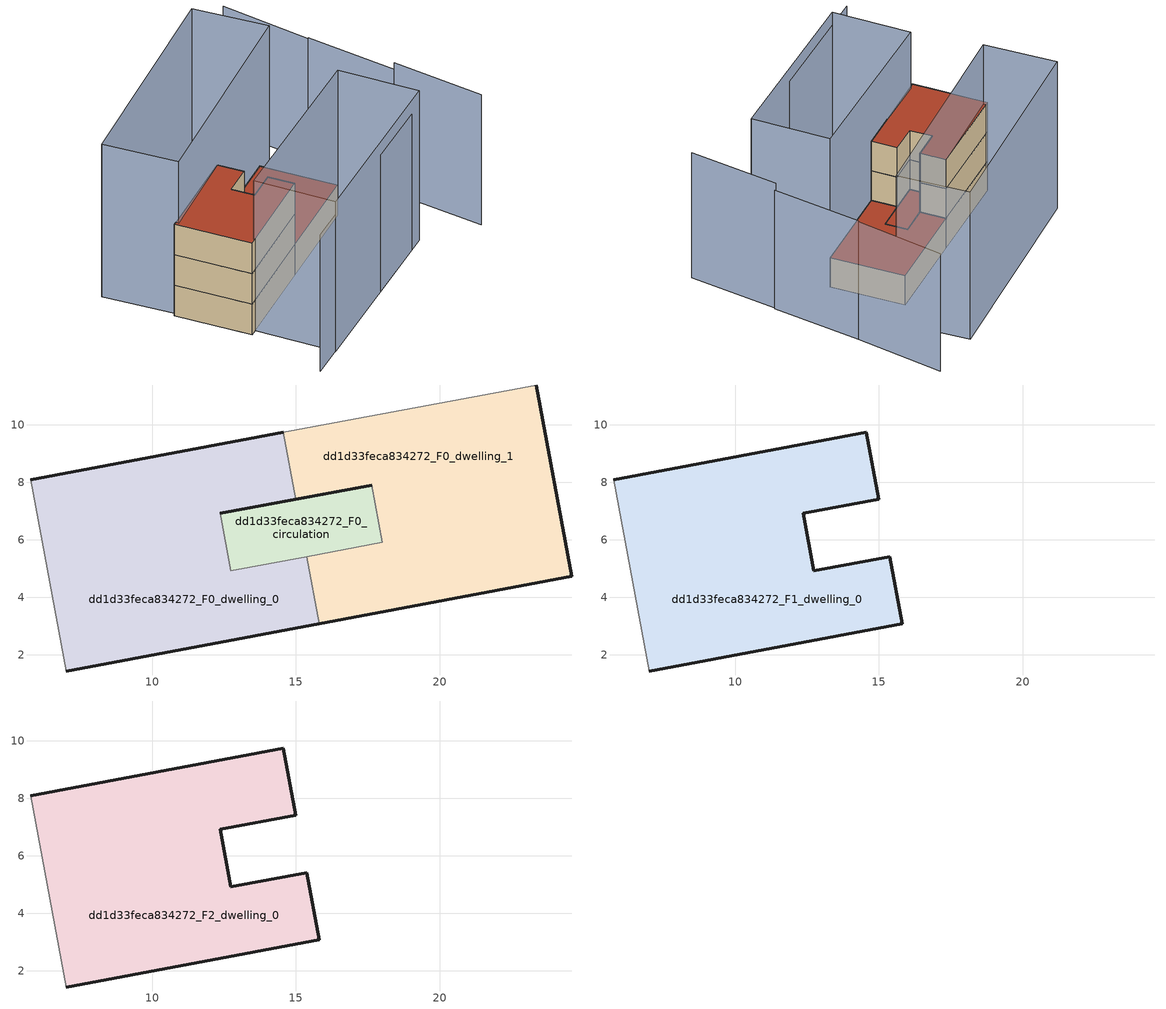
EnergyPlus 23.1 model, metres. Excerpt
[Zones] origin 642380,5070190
dd1d33feca834272_F0_dwelling_0
 floor ground (EU_floor_Construction): 15.81,3.08 15.37,5.41 12.73,4.92 12.36,6.92 15,7.41 14.56,9.74 5.77,8.09 7.01,1.44 z0
 wall outside (EU_wall_Construction): 15,7.41 12.36,6.92 / 15.81,3.08 7.01,1.44 / 5.77,8.09 14.56,9.74 z0:3
 wall adiabatic (EU_wall_Construction): 7.01,1.44 5.77,8.09 z0:3
 wall to dd1d33feca834272_F0_dwelling_1 (EU_wall_Construction): 14.56,9.74 15,7.41 / 15.37,5.41 15.81,3.08 z0:3
 wall to dd1d33feca834272_F0_circulation (EU_wall_Construction): 12.36,6.92 12.73,4.92 15.37,5.41 z0:3
dd1d33feca834272_F0_dwelling_1
 floor ground (EU_floor_Construction): 24.6,4.73 23.36,11.39 14.56,9.74 15,7.41 17.64,7.9 18.01,5.91 15.37,5.41 15.81,3.08 z0
 wall outside (EU_wall_Construction): 17.64,7.9 15,7.41 / 23.36,11.39 24.6,4.73 15.81,3.08 z0:3
 wall adiabatic (EU_wall_Construction): 14.56,9.74 23.36,11.39 z0:3
 wall to dd1d33feca834272_F0_circulation (EU_wall_Construction): 15.37,5.41 18.01,5.91 17.64,7.9 z0:3
 roof outside (EU_roof_Construction): 23.36,11.39 24.6,4.73 15.81,3.08 15.37,5.41 18.01,5.91 17.64,7.9 15,7.41 14.56,9.74 z3
dd1d33feca834272_F0_circulation
 floor ground (EU_floor_Construction): 18.01,5.91 17.64,7.9 12.36,6.92 12.73,4.92 z0
 wall outside (EU_wall_Construction): 12.36,6.92 17.64,7.9 z0:3
 roof outside (EU_roof_Construction): 17.64,7.9 18.01,5.91 12.73,4.92 12.36,6.92 z3
dd1d33feca834272_F1_dwelling_0
 floor to dd1d33feca834272_F0_dwelling_0 (EU_floor_Construction): 15.81,3.08 15.37,5.41 12.73,4.92 12.36,6.92 15,7.41 14.56,9.74 5.77,8.09 7.01,1.44 z3
 wall outside (EU_wall_Construction): 5.77,8.09 14.56,9.74 15,7.41 12.36,6.92 12.73,4.92 15.37,5.41 15.81,3.08 7.01,1.44 z3:6
 wall adiabatic (EU_wall_Construction): 7.01,1.44 5.77,8.09 z3:6
dd1d33feca834272_F2_dwelling_0
 floor to dd1d33feca834272_F1_dwelling_0 (EU_floor_Construction): 15.81,3.08 15.37,5.41 12.73,4.92 12.36,6.92 15,7.41 14.56,9.74 5.77,8.09 7.01,1.44 z6
 wall outside (EU_wall_Construction): 5.77,8.09 14.56,9.74 15,7.41 12.36,6.92 12.73,4.92 15.37,5.41 15.81,3.08 7.01,1.44 z6:9
 wall adiabatic (EU_wall_Construction): 7.01,1.44 5.77,8.09 z6:9
 roof outside (EU_roof_Construction): 14.56,9.74 15,7.41 12.36,6.92 12.73,4.92 15.37,5.41 15.81,3.08 7.01,1.44 5.77,8.09 z9
shading: 5.83,-5.89 23.79,-2.9 z0:13.4; 29.79,-5.61 29.64,2.62 z0:12.8; 25.27,-2.65 8.78,-5.4 / 8.78,-5.4 7.6,1.66 / 7.6,1.66 24.09,4.41 / 24.09,4.41 25.27,-2.65 z0:14.7; 29.7,2.58 29.6,10.81 z0:12.1; 25.84,12.13 6.18,7.92 / 6.18,7.92 4.79,14.38 / 4.79,14.38 24.46,18.6 / 24.46,18.6 25.84,12.13 z0:15; 29.6,10.81 29.66,19.02 z0:12
[Building]
EU S2 Campaign: North Axis=0; Terrain=City; Solar Distribution=FullExterior
[Site:Location]
Lyon-Bron: Latitude=45.75; Longitude=5; Time Zone=1; Elevation=198
[SizingPeriod:WeatherFileDays]
AnnualSizingPeriod: Begin Month=1; Begin Day of Month=1; End Month=12; End Day of Month=31; Day of Week for Start Day=Monday; Use Weather File Daylight Saving Period=No; Use Weather File Rain and Snow Indicators=No
[MATERIAL]
EU_InternalMass_Material: Roughness=MediumRough; Thickness=0.1; Conductivity=1; Density=1800; Specific Heat=900; Thermal Absorptance=0.9; Solar Absorptance=0.7; Visible Absorptance=0.7
[MATERIAL:NOMASS] Roughness=MediumRough; Thermal Absorptance=0.9; Solar Absorptance=0.7; Visible Absorptance=0.7
Name | Thermal Resistance
EU_wall_NoMass | 0.87146
EU_roof_NoMass | 0.842276
EU_floor_NoMass | 0.496999
[CONSTRUCTION]
EU_wall_Construction: EU_wall_NoMass
EU_roof_Construction: EU_roof_NoMass
EU_floor_Construction: EU_floor_NoMass
EU_InternalMass_Construction: EU_InternalMass_Material
[ZONE] Type=1; Multiplier=1; Ceiling Height=autocalculate; Floor Area=autocalculate; Part of Total Floor Area=Yes
Name | Volume
dd1d33feca834272_F0_dwelling_0 | 165.453
dd1d33feca834272_F1_dwelling_0; dd1d33feca834272_F2_dwelling_0 | 165.451
dd1d33feca834272_F0_dwelling_1 | 165.445
dd1d33feca834272_F0_circulation | 32.7253
[INTERNALMASS] Construction=EU_InternalMass_Construction
Name | Zone or ZoneList | Surface Area
dd1d33feca834272_F0_dwelling_0_EU_InternalMass | dd1d33feca834272_F0_dwelling_0 | 55.1501
dd1d33feca834272_F0_dwelling_1_EU_InternalMass | dd1d33feca834272_F0_dwelling_1 | 55.1501
dd1d33feca834272_F1_dwelling_0_EU_InternalMass | dd1d33feca834272_F1_dwelling_0 | 120.549
dd1d33feca834272_F2_dwelling_0_EU_InternalMass | dd1d33feca834272_F2_dwelling_0 | 120.549
[OTHEREQUIPMENT] Fuel Type=Electricity; Design Level Calculation Method=Watts/Area; Power per Zone Floor Area=1; Fraction Latent=0; Fraction Radiant=0; Fraction Lost=0; Carbon Dioxide Generation Rate=0; EndUse Subcategory=EU_Step8_InternalGains
Name | Zone or ZoneList or Space or SpaceList | Schedule
EU_Step8_InternalGain_dd1d33feca834272_F0_dwelling_0_f000 | dd1d33feca834272_F0_dwelling_0 | EU_Step8_GainSchedule_dd1d33feca834272_F0_dwelling_0_f000
EU_Step8_InternalGain_dd1d33feca834272_F0_dwelling_1_f000 | dd1d33feca834272_F0_dwelling_1 | EU_Step8_GainSchedule_dd1d33feca834272_F0_dwelling_1_f000
EU_Step8_InternalGain_dd1d33feca834272_F1_dwelling_0_f000 | dd1d33feca834272_F1_dwelling_0 | EU_Step8_GainSchedule_dd1d33feca834272_F1_dwelling_0_f000
EU_Step8_InternalGain_dd1d33feca834272_F2_dwelling_0_f000 | dd1d33feca834272_F2_dwelling_0 | EU_Step8_GainSchedule_dd1d33feca834272_F2_dwelling_0_f000
[ZONEINFILTRATION:DESIGNFLOWRATE]
EU_Circulation_Infiltration_dd1d33feca834272_F0_circulation: Zone or ZoneList or Space or SpaceList=dd1d33feca834272_F0_circulation; Schedule=EU_AlwaysOn; Design Flow Rate Calculation Method=Flow/Area; Flow Rate per Floor Area=0.0005; Constant Term Coefficient=1; Temperature Term Coefficient=0; Velocity Term Coefficient=0; Velocity Squared Term Coefficient=0
[ZONEVENTILATION:DESIGNFLOWRATE] Schedule=EU_AlwaysOn; Design Flow Rate Calculation Method=AirChanges/Hour; Air Changes per Hour=0.425; Ventilation Type=Natural; Fan Pressure Rise=0; Fan Total Efficiency=1; Constant Term Coefficient=1; Temperature Term Coefficient=0; Velocity Term Coefficient=0; Velocity Squared Term Coefficient=0; Minimum Indoor Temperature=-100; Maximum Indoor Temperature=100; Delta Temperature=-100; Minimum Outdoor Temperature=-100; Maximum Outdoor Temperature=100; Maximum Wind Speed=40
Name | Zone or ZoneList or Space or SpaceList
EU_ConstantAir_dd1d33feca834272_F0_dwelling_0 | dd1d33feca834272_F0_dwelling_0
EU_ConstantAir_dd1d33feca834272_F0_dwelling_1 | dd1d33feca834272_F0_dwelling_1
EU_ConstantAir_dd1d33feca834272_F1_dwelling_0 | dd1d33feca834272_F1_dwelling_0
EU_ConstantAir_dd1d33feca834272_F2_dwelling_0 | dd1d33feca834272_F2_dwelling_0
[HVACTEMPLATE:THERMOSTAT] Constant Heating Setpoint=20; Constant Cooling Setpoint=50
EU_HeatOnly_dd1d33feca834272_F0_dwelling_0; EU_HeatOnly_dd1d33feca834272_F0_dwelling_1; EU_HeatOnly_dd1d33feca834272_F1_dwelling_0; EU_HeatOnly_dd1d33feca834272_F2_dwelling_0
[HVACTEMPLATE:ZONE:IDEALLOADSAIRSYSTEM] System Availability Schedule=EU_AlwaysOn; Maximum Heating Supply Air Temperature=50; Minimum Cooling Supply Air Temperature=13; Maximum Heating Supply Air Humidity Ratio=0.0156; Minimum Cooling Supply Air Humidity Ratio=0.0077; Heating Limit=NoLimit; Cooling Limit=NoLimit; Heating Availability Schedule=EU_AlwaysOn; Cooling Availability Schedule=EU_CoolingOff; Dehumidification Control Type=ConstantSensibleHeatRatio; Cooling Sensible Heat Ratio=0.7; Dehumidification Setpoint=60; Humidification Control Type=None; Humidification Setpoint=30; Outdoor Air Method=None; Outdoor Air Flow Rate per Person=0.00944; Outdoor Air Flow Rate per Zone Floor Area=0; Outdoor Air Flow Rate per Zone=0; Demand Controlled Ventilation Type=None; Outdoor Air Economizer Type=NoEconomizer; Heat Recovery Type=None; Sensible Heat Recovery Effectiveness=0.7; Latent Heat Recovery Effectiveness=0.65
Name | Template Thermostat
dd1d33feca834272_F0_dwelling_0 | EU_HeatOnly_dd1d33feca834272_F0_dwelling_0
dd1d33feca834272_F0_dwelling_1 | EU_HeatOnly_dd1d33feca834272_F0_dwelling_1
dd1d33feca834272_F1_dwelling_0 | EU_HeatOnly_dd1d33feca834272_F1_dwelling_0
dd1d33feca834272_F2_dwelling_0 | EU_HeatOnly_dd1d33feca834272_F2_dwelling_0
[SIZING:ZONE] Zone Cooling Design Supply Air Temperature Input Method=SupplyAirTemperature; Zone Cooling Design Supply Air Temperature=13; Zone Heating Design Supply Air Temperature Input Method=SupplyAirTemperature; Zone Heating Design Supply Air Temperature=50; Zone Cooling Design Supply Air Humidity Ratio=0.008; Zone Heating Design Supply Air Humidity Ratio=0.008; Cooling Design Air Flow Method=DesignDay; Cooling Design Air Flow Rate=0; Cooling Minimum Air Flow per Zone Floor Area=0.000762; Cooling Minimum Air Flow=0; Cooling Minimum Air Flow Fraction=0.2; Heating Design Air Flow Method=DesignDay; Heating Design Air Flow Rate=0; Heating Maximum Air Flow per Zone Floor Area=0.002032; Heating Maximum Air Flow=0.141576; Heating Maximum Air Flow Fraction=0.3; Account for Dedicated Outdoor Air System=No; Dedicated Outdoor Air System Control Strategy=NeutralSupplyAir; Dedicated Outdoor Air Low Setpoint Temperature for Design=autosize; Dedicated Outdoor Air High Setpoint Temperature for Design=autosize; Zone Load Sizing Method=Sensible Load Only No Latent Load; Zone Latent Cooling Design Supply Air Humidity Ratio Input Method=HumidityRatioDifference; Zone Cooling Design Supply Air Humidity Ratio Difference=0.005; Zone Latent Heating Design Supply Air Humidity Ratio Input Method=HumidityRatioDifference; Zone Humidification Design Supply Air Humidity Ratio Difference=0.005
dd1d33feca834272_F0_dwelling_0; dd1d33feca834272_F0_dwelling_1; dd1d33feca834272_F1_dwelling_0; dd1d33feca834272_F2_dwelling_0
[SCHEDULE:CONSTANT]
Name | Hourly Value
EU_AlwaysOn | 1
EU_CoolingOff | 0
[SCHEDULE:FILE] Column Number=1; Rows to Skip at Top=0; Number of Hours of Data=8760; Column Separator=Comma; Interpolate to Timestep=No; Minutes per Item=60; Adjust Schedule for Daylight Savings=Yes
Name | File
EU_Step8_GainSchedule_dd1d33feca834272_F0_dwelling_0_f000 | ../../schedules/dd1d33feca834272/dd1d33feca834272_F0_dwelling_0_f000_gain.csv
EU_Step8_GainSchedule_dd1d33feca834272_F0_dwelling_1_f000 | ../../schedules/dd1d33feca834272/dd1d33feca834272_F0_dwelling_1_f000_gain.csv
EU_Step8_GainSchedule_dd1d33feca834272_F1_dwelling_0_f000 | ../../schedules/dd1d33feca834272/dd1d33feca834272_F1_dwelling_0_f000_gain.csv
EU_Step8_GainSchedule_dd1d33feca834272_F2_dwelling_0_f000 | ../../schedules/dd1d33feca834272/dd1d33feca834272_F2_dwelling_0_f000_gain.csv
